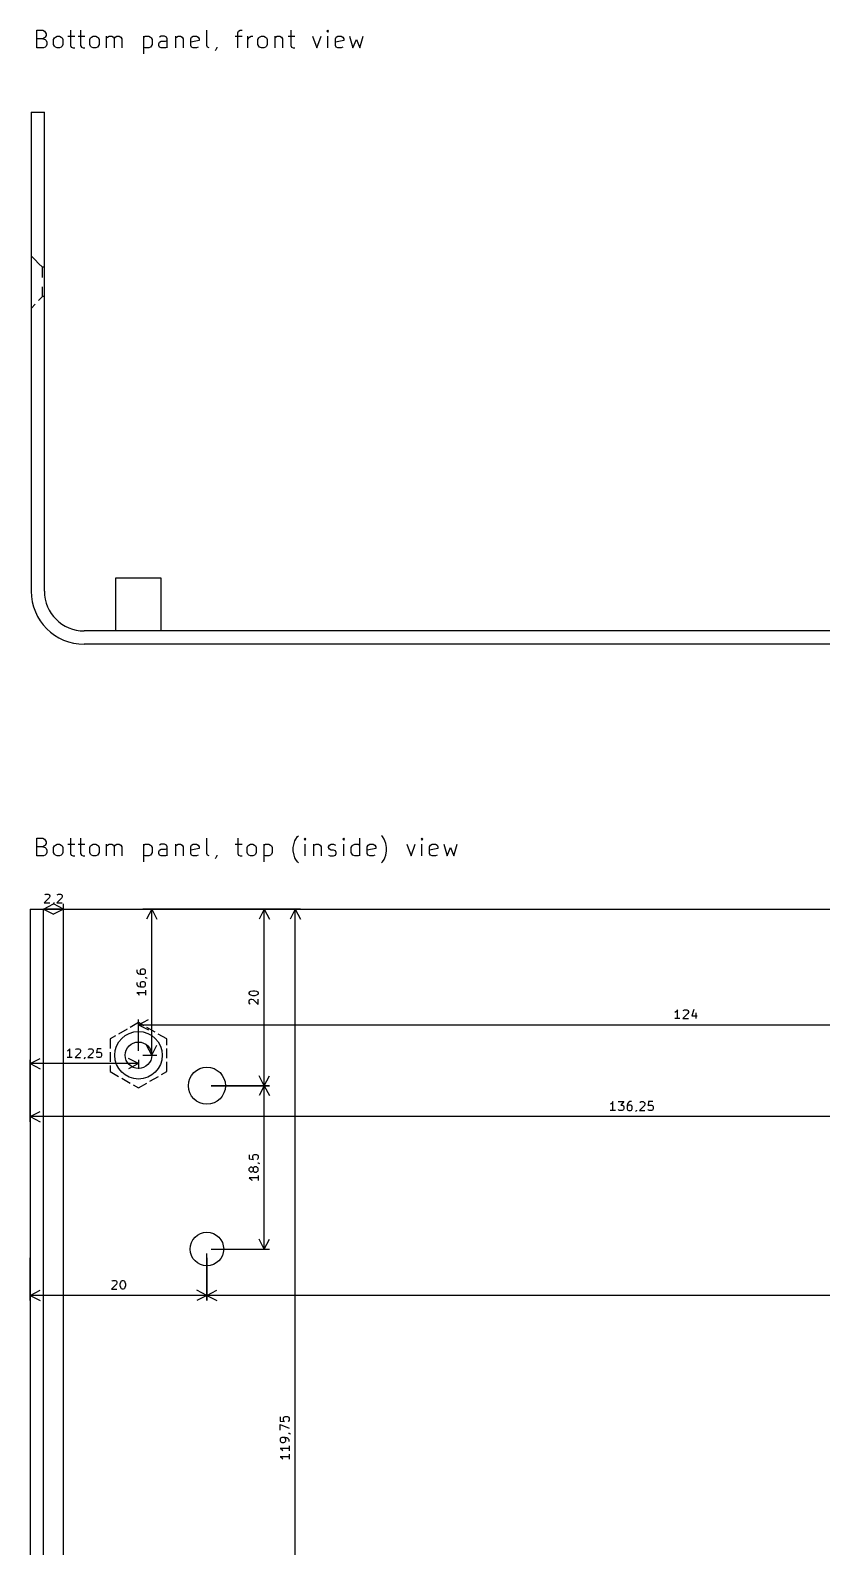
# Model space of a CAD drawing. Extents: x 183 to 663, y -184 to 161.
# Drawn here: x 293.5 to 383.1, y -10.7 to 161 of the extents above; entities that cross this region are included whole.
import ezdxf

# ---------------------------------------------------------------- set-up
doc = ezdxf.new("R2010")
doc.units = 0
doc.layers.add('BLACK', color=7, linetype='CONTINUOUS')

msp = doc.modelspace()

# ---------------------------------------------------------------- linework, layer by layer
at = {"layer": 'BLACK', "linetype": 'CONTINUOUS'}
for p, q in [((294.239347, 159.015561), (294.239347, 161.015561)), ((294.239347, 161.015561), (294.906014, 161.015561)), ((294.906014, 160.06318), (294.239347, 160.06318)), ((294.906014, 161.015561), (295.09649, 160.920323)), ((295.09649, 160.158419), (294.906014, 160.06318)), ((294.906014, 160.06318), (295.191728, 159.967942)), ((295.09649, 160.920323), (295.191728, 160.825085)), ((295.191728, 160.253657), (295.09649, 160.158419)), ((295.191728, 160.825085), (295.286966, 160.634609)), ((295.286966, 160.444133), (295.191728, 160.253657)), ((295.191728, 159.967942), (295.286966, 159.872704)), ((295.286966, 160.634609), (295.286966, 160.444133)), ((295.286966, 159.872704), (295.382204, 159.682228)), ((296.144109, 159.967942), (296.239347, 160.158419)), ((296.144109, 159.396514), (296.144109, 159.967942)), ((296.239347, 160.158419), (296.334585, 160.253657)), ((296.334585, 160.253657), (296.525061, 160.348895)), ((296.525061, 160.348895), (296.810776, 160.348895)), ((296.810776, 160.348895), (297.001252, 160.253657)), ((297.001252, 160.253657), (297.09649, 160.158419)), ((297.09649, 160.158419), (297.191728, 159.967942)), ((297.191728, 159.967942), (297.191728, 159.396514)), ((297.763157, 160.348895), (298.525061, 160.348895)), ((298.048871, 161.015561), (298.048871, 159.301276)), ((298.906014, 160.348895), (299.667918, 160.348895)), ((299.191728, 161.015561), (299.191728, 159.301276)), ((300.239347, 159.967942), (300.334585, 160.158419)), ((300.239347, 159.396514), (300.239347, 159.967942)), ((300.334585, 160.158419), (300.429823, 160.253657)), ((300.429823, 160.253657), (300.620299, 160.348895)), ((300.620299, 160.348895), (300.906014, 160.348895)), ((300.906014, 160.348895), (301.09649, 160.253657)), ((301.09649, 160.253657), (301.191728, 160.158419)), ((301.191728, 160.158419), (301.286966, 159.967942)), ((301.286966, 159.967942), (301.286966, 159.396514)), ((302.144109, 159.015561), (302.144109, 160.348895)), ((302.144109, 160.158419), (302.239347, 160.253657)), ((302.239347, 160.253657), (302.429823, 160.348895)), ((302.429823, 160.348895), (302.715538, 160.348895)), ((302.715538, 160.348895), (302.906014, 160.253657)), ((302.906014, 160.253657), (303.001252, 160.06318)), ((303.001252, 160.06318), (303.09649, 160.253657)), ((303.001252, 160.06318), (303.001252, 159.015561)), ((303.09649, 160.253657), (303.286966, 160.348895)), ((303.286966, 160.348895), (303.57268, 160.348895)), ((303.57268, 160.348895), (303.763157, 160.253657)), ((303.763157, 160.253657), (303.858395, 160.06318)), ((303.858395, 160.06318), (303.858395, 159.015561)), ((306.334586, 160.348895), (306.334586, 158.348895)), ((306.334586, 160.253657), (306.525062, 160.348895)), ((306.525062, 160.348895), (306.906015, 160.348895)), ((306.906015, 160.348895), (307.096491, 160.253657)), ((307.096491, 160.253657), (307.191729, 160.158419)), ((307.191729, 160.158419), (307.286967, 159.967942)), ((307.286967, 159.967942), (307.286967, 159.396514)), ((308.334586, 160.348895), (308.14411, 160.253657)), ((308.14411, 159.682228), (308.334586, 159.777466)), ((308.715539, 160.348895), (308.334586, 160.348895)), ((308.334586, 159.777466), (308.810777, 159.777466)), ((308.906015, 160.253657), (308.715539, 160.348895)), ((308.810777, 159.777466), (309.001253, 159.872704)), ((309.001253, 160.06318), (308.906015, 160.253657)), ((309.001253, 159.015561), (309.001253, 160.06318)), ((309.953634, 160.348895), (309.953634, 159.015561)), ((309.953634, 160.158419), (310.048872, 160.253657)), ((310.048872, 160.253657), (310.239348, 160.348895)), ((310.239348, 160.348895), (310.525063, 160.348895)), ((310.525063, 160.348895), (310.715539, 160.253657)), ((310.715539, 160.253657), (310.810777, 160.06318)), ((310.810777, 160.06318), (310.810777, 159.015561)), ((311.66792, 160.06318), (311.763158, 160.253657)), ((311.66792, 159.301276), (311.66792, 160.06318)), ((312.620301, 159.872704), (311.66792, 159.682228)), ((311.763158, 160.253657), (311.953634, 160.348895)), ((311.953634, 160.348895), (312.334587, 160.348895)), ((312.334587, 160.348895), (312.525063, 160.253657)), ((312.525063, 160.253657), (312.620301, 160.06318)), ((312.620301, 160.06318), (312.620301, 159.872704)), ((313.477444, 159.301276), (313.477444, 161.015561)), ((316.71554, 160.348895), (317.477444, 160.348895)), ((317.001254, 160.729847), (317.096492, 160.920323)), ((317.001254, 159.015561), (317.001254, 160.729847)), ((317.096492, 160.920323), (317.286968, 161.015561)), ((317.286968, 161.015561), (317.477444, 161.015561)), ((318.144111, 159.015561), (318.144111, 160.348895)), ((318.144111, 159.967942), (318.239349, 160.158419)), ((318.239349, 160.158419), (318.334587, 160.253657)), ((318.334587, 160.253657), (318.525063, 160.348895)), ((318.525063, 160.348895), (318.71554, 160.348895)), ((319.286968, 159.967942), (319.382206, 160.158419)), ((319.286968, 159.396514), (319.286968, 159.967942)), ((319.382206, 160.158419), (319.477444, 160.253657)), ((319.477444, 160.253657), (319.66792, 160.348895)), ((319.66792, 160.348895), (319.953635, 160.348895)), ((319.953635, 160.348895), (320.144111, 160.253657)), ((320.144111, 160.253657), (320.239349, 160.158419)), ((320.239349, 160.158419), (320.334587, 159.967942)), ((320.334587, 159.967942), (320.334587, 159.396514)), ((321.19173, 160.348895), (321.19173, 159.015561)), ((321.19173, 160.158419), (321.286968, 160.253657)), ((321.286968, 160.253657), (321.477444, 160.348895)), ((321.477444, 160.348895), (321.763159, 160.348895)), ((321.763159, 160.348895), (321.953635, 160.253657)), ((321.953635, 160.253657), (322.048873, 160.06318)), ((322.048873, 160.06318), (322.048873, 159.015561)), ((322.71554, 160.348895), (323.477444, 160.348895)), ((323.001254, 161.015561), (323.001254, 159.301276)), ((325.477445, 160.348895), (325.953635, 159.015561)), ((325.953635, 159.015561), (326.429826, 160.348895)), ((327.191731, 161.015561), (327.096493, 160.920323)), ((327.096493, 160.920323), (327.191731, 160.825085)), ((327.286969, 160.920323), (327.191731, 161.015561)), ((327.191731, 161.015561), (327.191731, 160.825085)), ((327.191731, 160.825085), (327.286969, 160.920323)), ((327.191731, 159.015561), (327.191731, 160.348895)), ((328.048874, 160.06318), (328.144112, 160.253657)), ((328.048874, 159.301276), (328.048874, 160.06318)), ((329.001255, 159.872704), (328.048874, 159.682228)), ((328.144112, 160.253657), (328.334588, 160.348895)), ((328.334588, 160.348895), (328.715541, 160.348895)), ((328.715541, 160.348895), (328.906017, 160.253657)), ((328.906017, 160.253657), (329.001255, 160.06318)), ((329.001255, 160.06318), (329.001255, 159.872704)), ((329.667922, 160.348895), (330.048874, 159.015561)), ((330.048874, 159.015561), (330.429827, 159.967942)), ((330.429827, 159.967942), (330.810779, 159.015561)), ((330.810779, 159.015561), (331.191731, 160.348895)), ((295.001252, 159.015561), (294.239347, 159.015561)), ((295.191728, 159.1108), (295.001252, 159.015561)), ((295.286966, 159.206038), (295.191728, 159.1108)), ((295.382204, 159.396514), (295.286966, 159.206038)), ((295.382204, 159.682228), (295.382204, 159.396514)), ((296.239347, 159.206038), (296.144109, 159.396514)), ((296.334585, 159.1108), (296.239347, 159.206038)), ((296.525061, 159.015561), (296.334585, 159.1108)), ((296.810776, 159.015561), (296.525061, 159.015561)), ((297.001252, 159.1108), (296.810776, 159.015561)), ((297.09649, 159.206038), (297.001252, 159.1108)), ((297.191728, 159.396514), (297.09649, 159.206038)), ((298.048871, 159.301276), (298.144109, 159.1108)), ((298.144109, 159.1108), (298.334585, 159.015561)), ((298.334585, 159.015561), (298.525061, 159.015561)), ((299.191728, 159.301276), (299.286966, 159.1108)), ((299.286966, 159.1108), (299.477442, 159.015561)), ((299.477442, 159.015561), (299.667918, 159.015561)), ((300.334585, 159.206038), (300.239347, 159.396514)), ((300.429823, 159.1108), (300.334585, 159.206038)), ((300.620299, 159.015561), (300.429823, 159.1108)), ((300.906014, 159.015561), (300.620299, 159.015561)), ((301.09649, 159.1108), (300.906014, 159.015561)), ((301.191728, 159.206038), (301.09649, 159.1108)), ((301.286966, 159.396514), (301.191728, 159.206038)), ((306.525062, 159.015561), (306.334586, 159.1108)), ((306.906015, 159.015561), (306.525062, 159.015561)), ((307.096491, 159.1108), (306.906015, 159.015561)), ((307.191729, 159.206038), (307.096491, 159.1108)), ((307.286967, 159.396514), (307.191729, 159.206038)), ((308.048872, 159.491752), (308.14411, 159.682228)), ((308.048872, 159.301276), (308.048872, 159.491752)), ((308.14411, 159.1108), (308.048872, 159.301276)), ((308.334586, 159.015561), (308.14411, 159.1108)), ((308.810777, 159.015561), (308.334586, 159.015561)), ((309.001253, 159.1108), (308.810777, 159.015561)), ((311.763158, 159.1108), (311.66792, 159.301276)), ((311.953634, 159.015561), (311.763158, 159.1108)), ((312.334587, 159.015561), (311.953634, 159.015561)), ((312.525063, 159.1108), (312.334587, 159.015561)), ((313.572682, 159.1108), (313.477444, 159.301276)), ((313.763158, 159.015561), (313.572682, 159.1108)), ((314.525063, 158.825085), (314.429825, 158.729847)), ((314.620301, 159.015561), (314.525063, 158.825085)), ((314.620301, 159.1108), (314.620301, 159.015561)), ((319.382206, 159.206038), (319.286968, 159.396514)), ((319.477444, 159.1108), (319.382206, 159.206038)), ((319.66792, 159.015561), (319.477444, 159.1108)), ((319.953635, 159.015561), (319.66792, 159.015561)), ((320.144111, 159.1108), (319.953635, 159.015561)), ((320.239349, 159.206038), (320.144111, 159.1108)), ((320.334587, 159.396514), (320.239349, 159.206038)), ((323.001254, 159.301276), (323.096492, 159.1108)), ((323.096492, 159.1108), (323.286968, 159.015561)), ((323.286968, 159.015561), (323.477444, 159.015561)), ((328.144112, 159.1108), (328.048874, 159.301276)), ((328.334588, 159.015561), (328.144112, 159.1108)), ((328.715541, 159.015561), (328.334588, 159.015561)), ((328.906017, 159.1108), (328.715541, 159.015561)), ((293.6, 151.75), (295.1, 151.75)), ((293.6, 151.75), (293.6, 97.5)), ((295.1, 97.5), (295.1, 151.75)), ((294.06425, 135.008239), (293.619751, 135.452742)), ((294.06425, 135.008239), (293.619751, 135.452742)), ((294.445214, 134.627233), (294.06425, 135.008239)), ((294.889748, 134.18273), (294.445214, 134.627233)), ((294.953248, 134.18273), (294.889748, 134.18273)), ((294.889748, 133.039736), (294.889748, 134.18273)), ((294.953248, 134.18273), (294.889748, 134.18273)), ((295.016713, 134.18273), (294.953248, 134.18273)), ((295.080248, 134.18273), (295.016713, 134.18273)), ((295.080248, 134.18273), (295.016713, 134.18273)), ((294.889748, 130.880745), (294.445214, 130.436242)), ((294.889748, 130.880745), (294.445214, 130.436242)), ((294.889748, 130.880745), (294.889748, 131.960242)), ((294.953248, 130.880745), (294.889748, 130.880745)), ((294.953248, 130.880745), (294.889748, 130.880745)), ((295.080248, 130.880745), (294.953248, 130.880745)), ((295.016713, 130.880745), (294.953248, 130.880745)), ((295.080248, 130.880745), (295.016713, 130.880745)), ((295.080248, 130.880745), (295.016713, 130.880745)), ((294.06425, 129.991761), (293.619751, 129.547258)), ((294.06425, 129.991761), (293.619751, 129.547258)), ((303.2, 99), (308.3, 99)), ((303.2, 93), (303.2, 99)), ((308.3, 99), (308.3, 93)), ((543.1, 93), (299.6, 93)), ((308.3, 93), (303.2, 93)), ((543.1, 91.5), (299.6, 91.5)), ((294.239347, 67.515561), (294.239347, 69.515561)), ((294.239347, 69.515561), (294.906014, 69.515561)), ((294.906014, 69.515561), (295.09649, 69.420323)), ((295.09649, 69.420323), (295.191728, 69.325085)), ((295.191728, 68.753657), (295.09649, 68.658419)), ((295.191728, 69.325085), (295.286966, 69.134609)), ((295.286966, 68.944133), (295.191728, 68.753657)), ((295.286966, 69.134609), (295.286966, 68.944133)), ((296.239347, 68.658419), (296.334585, 68.753657)), ((296.334585, 68.753657), (296.525061, 68.848895)), ((296.525061, 68.848895), (296.810776, 68.848895)), ((296.810776, 68.848895), (297.001252, 68.753657)), ((297.001252, 68.753657), (297.09649, 68.658419)), ((297.763157, 68.848895), (298.525061, 68.848895)), ((298.048871, 69.515561), (298.048871, 67.801276)), ((298.906014, 68.848895), (299.667918, 68.848895)), ((299.191728, 69.515561), (299.191728, 67.801276)), ((300.334585, 68.658419), (300.429823, 68.753657)), ((300.429823, 68.753657), (300.620299, 68.848895)), ((300.620299, 68.848895), (300.906014, 68.848895)), ((300.906014, 68.848895), (301.09649, 68.753657)), ((301.09649, 68.753657), (301.191728, 68.658419)), ((302.144109, 67.515561), (302.144109, 68.848895)), ((302.144109, 68.658419), (302.239347, 68.753657)), ((302.239347, 68.753657), (302.429823, 68.848895)), ((302.429823, 68.848895), (302.715538, 68.848895)), ((302.715538, 68.848895), (302.906014, 68.753657)), ((302.906014, 68.753657), (303.001252, 68.56318)), ((303.001252, 68.56318), (303.09649, 68.753657)), ((303.09649, 68.753657), (303.286966, 68.848895)), ((303.286966, 68.848895), (303.57268, 68.848895)), ((303.57268, 68.848895), (303.763157, 68.753657)), ((303.763157, 68.753657), (303.858395, 68.56318)), ((306.334586, 68.848895), (306.334586, 66.848895)), ((306.334586, 68.753657), (306.525062, 68.848895)), ((306.525062, 68.848895), (306.906015, 68.848895)), ((306.906015, 68.848895), (307.096491, 68.753657)), ((307.096491, 68.753657), (307.191729, 68.658419)), ((308.334586, 68.848895), (308.14411, 68.753657)), ((308.715539, 68.848895), (308.334586, 68.848895)), ((308.906015, 68.753657), (308.715539, 68.848895)), ((309.001253, 68.56318), (308.906015, 68.753657)), ((309.953634, 68.848895), (309.953634, 67.515561)), ((309.953634, 68.658419), (310.048872, 68.753657)), ((310.048872, 68.753657), (310.239348, 68.848895)), ((310.239348, 68.848895), (310.525063, 68.848895)), ((310.525063, 68.848895), (310.715539, 68.753657)), ((310.715539, 68.753657), (310.810777, 68.56318)), ((311.66792, 68.56318), (311.763158, 68.753657)), ((311.763158, 68.753657), (311.953634, 68.848895)), ((311.953634, 68.848895), (312.334587, 68.848895)), ((312.334587, 68.848895), (312.525063, 68.753657)), ((312.525063, 68.753657), (312.620301, 68.56318)), ((313.477444, 67.801276), (313.477444, 69.515561)), ((316.71554, 68.848895), (317.477444, 68.848895)), ((317.001254, 69.515561), (317.001254, 67.801276)), ((318.144111, 68.658419), (318.239349, 68.753657)), ((318.239349, 68.753657), (318.429825, 68.848895)), ((318.429825, 68.848895), (318.71554, 68.848895)), ((318.71554, 68.848895), (318.906016, 68.753657)), ((318.906016, 68.753657), (319.001254, 68.658419)), ((319.953635, 68.848895), (319.953635, 66.848895)), ((319.953635, 68.753657), (320.144111, 68.848895)), ((320.144111, 68.848895), (320.525064, 68.848895)), ((320.525064, 68.848895), (320.71554, 68.753657)), ((320.71554, 68.753657), (320.810778, 68.658419)), ((323.286969, 68.467942), (323.382207, 68.944133)), ((323.382207, 68.944133), (323.477445, 69.229847)), ((323.477445, 69.229847), (323.572683, 69.420323)), ((323.572683, 69.420323), (323.763159, 69.706038)), ((323.763159, 69.706038), (323.858398, 69.801276)), ((324.620302, 69.515561), (324.525064, 69.420323)), ((324.525064, 69.420323), (324.620302, 69.325085)), ((324.71554, 69.420323), (324.620302, 69.515561)), ((324.620302, 69.515561), (324.620302, 69.325085)), ((324.620302, 69.325085), (324.71554, 69.420323)), ((324.620302, 67.515561), (324.620302, 68.848895)), ((325.572683, 68.848895), (325.572683, 67.515561)), ((325.572683, 68.658419), (325.667921, 68.753657)), ((325.667921, 68.753657), (325.858397, 68.848895)), ((325.858397, 68.848895), (326.144112, 68.848895)), ((326.144112, 68.848895), (326.334588, 68.753657)), ((326.334588, 68.753657), (326.429826, 68.56318)), ((327.286969, 68.56318), (327.382207, 68.753657)), ((327.382207, 68.753657), (327.572683, 68.848895)), ((327.572683, 68.848895), (327.858397, 68.848895)), ((327.858397, 68.848895), (328.048874, 68.753657)), ((329.001255, 69.515561), (328.906017, 69.420323)), ((328.906017, 69.420323), (329.001255, 69.325085)), ((329.096493, 69.420323), (329.001255, 69.515561)), ((329.001255, 69.515561), (329.001255, 69.325085)), ((329.001255, 69.325085), (329.096493, 69.420323)), ((329.001255, 67.515561), (329.001255, 68.848895)), ((329.953636, 68.658419), (330.048874, 68.753657)), ((330.048874, 68.753657), (330.23935, 68.848895)), ((330.23935, 68.848895), (330.620303, 68.848895)), ((330.620303, 68.848895), (330.810779, 68.753657)), ((330.810779, 67.515561), (330.810779, 69.515561)), ((331.667922, 68.56318), (331.76316, 68.753657)), ((331.76316, 68.753657), (331.953636, 68.848895)), ((331.953636, 68.848895), (332.334589, 68.848895)), ((332.334589, 68.848895), (332.525065, 68.753657)), ((332.525065, 68.753657), (332.620303, 68.56318)), ((333.382208, 69.706038), (333.28697, 69.801276)), ((333.572684, 69.420323), (333.382208, 69.706038)), ((333.667922, 69.229847), (333.572684, 69.420323)), ((333.76316, 68.944133), (333.667922, 69.229847)), ((333.858398, 68.467942), (333.76316, 68.944133)), ((336.144113, 68.848895), (336.620303, 67.515561)), ((336.620303, 67.515561), (337.096494, 68.848895)), ((337.858399, 69.515561), (337.763161, 69.420323)), ((337.763161, 69.420323), (337.858399, 69.325085)), ((337.953637, 69.420323), (337.858399, 69.515561)), ((337.858399, 69.515561), (337.858399, 69.325085)), ((337.858399, 69.325085), (337.953637, 69.420323)), ((337.858399, 67.515561), (337.858399, 68.848895)), ((338.715542, 68.56318), (338.81078, 68.753657)), ((338.81078, 68.753657), (339.001256, 68.848895)), ((339.001256, 68.848895), (339.382209, 68.848895)), ((339.382209, 68.848895), (339.572685, 68.753657)), ((339.572685, 68.753657), (339.667923, 68.56318)), ((340.33459, 68.848895), (340.715542, 67.515561)), ((341.477447, 67.515561), (341.858399, 68.848895)), ((294.906014, 68.56318), (294.239347, 68.56318)), ((295.001252, 67.515561), (294.239347, 67.515561)), ((295.09649, 68.658419), (294.906014, 68.56318)), ((294.906014, 68.56318), (295.191728, 68.467942)), ((295.191728, 67.6108), (295.001252, 67.515561)), ((295.191728, 68.467942), (295.286966, 68.372704)), ((295.286966, 67.706038), (295.191728, 67.6108)), ((295.286966, 68.372704), (295.382204, 68.182228)), ((295.382204, 67.896514), (295.286966, 67.706038)), ((295.382204, 68.182228), (295.382204, 67.896514)), ((296.144109, 68.467942), (296.239347, 68.658419)), ((296.144109, 67.896514), (296.144109, 68.467942)), ((296.239347, 67.706038), (296.144109, 67.896514)), ((296.334585, 67.6108), (296.239347, 67.706038)), ((296.525061, 67.515561), (296.334585, 67.6108)), ((296.810776, 67.515561), (296.525061, 67.515561)), ((297.001252, 67.6108), (296.810776, 67.515561)), ((297.09649, 67.706038), (297.001252, 67.6108)), ((297.09649, 68.658419), (297.191728, 68.467942)), ((297.191728, 67.896514), (297.09649, 67.706038)), ((297.191728, 68.467942), (297.191728, 67.896514)), ((298.048871, 67.801276), (298.144109, 67.6108)), ((298.144109, 67.6108), (298.334585, 67.515561)), ((298.334585, 67.515561), (298.525061, 67.515561)), ((299.191728, 67.801276), (299.286966, 67.6108)), ((299.286966, 67.6108), (299.477442, 67.515561)), ((299.477442, 67.515561), (299.667918, 67.515561)), ((300.239347, 68.467942), (300.334585, 68.658419)), ((300.239347, 67.896514), (300.239347, 68.467942)), ((300.334585, 67.706038), (300.239347, 67.896514)), ((300.429823, 67.6108), (300.334585, 67.706038)), ((300.620299, 67.515561), (300.429823, 67.6108)), ((300.906014, 67.515561), (300.620299, 67.515561)), ((301.09649, 67.6108), (300.906014, 67.515561)), ((301.191728, 67.706038), (301.09649, 67.6108)), ((301.191728, 68.658419), (301.286966, 68.467942)), ((301.286966, 67.896514), (301.191728, 67.706038)), ((301.286966, 68.467942), (301.286966, 67.896514)), ((303.001252, 68.56318), (303.001252, 67.515561)), ((303.858395, 68.56318), (303.858395, 67.515561)), ((306.525062, 67.515561), (306.334586, 67.6108)), ((306.906015, 67.515561), (306.525062, 67.515561)), ((307.096491, 67.6108), (306.906015, 67.515561)), ((307.191729, 67.706038), (307.096491, 67.6108)), ((307.191729, 68.658419), (307.286967, 68.467942)), ((307.286967, 67.896514), (307.191729, 67.706038)), ((307.286967, 68.467942), (307.286967, 67.896514)), ((308.048872, 67.991752), (308.14411, 68.182228)), ((308.048872, 67.801276), (308.048872, 67.991752)), ((308.14411, 67.6108), (308.048872, 67.801276)), ((308.14411, 68.182228), (308.334586, 68.277466)), ((308.334586, 67.515561), (308.14411, 67.6108)), ((308.334586, 68.277466), (308.810777, 68.277466)), ((308.810777, 67.515561), (308.334586, 67.515561)), ((308.810777, 68.277466), (309.001253, 68.372704)), ((309.001253, 67.6108), (308.810777, 67.515561)), ((309.001253, 67.515561), (309.001253, 68.56318)), ((310.810777, 68.56318), (310.810777, 67.515561)), ((311.66792, 67.801276), (311.66792, 68.56318)), ((312.620301, 68.372704), (311.66792, 68.182228)), ((311.763158, 67.6108), (311.66792, 67.801276)), ((311.953634, 67.515561), (311.763158, 67.6108)), ((312.334587, 67.515561), (311.953634, 67.515561)), ((312.525063, 67.6108), (312.334587, 67.515561)), ((312.620301, 68.56318), (312.620301, 68.372704)), ((313.572682, 67.6108), (313.477444, 67.801276)), ((313.763158, 67.515561), (313.572682, 67.6108)), ((314.525063, 67.325085), (314.429825, 67.229847)), ((314.620301, 67.515561), (314.525063, 67.325085)), ((314.620301, 67.6108), (314.620301, 67.515561)), ((317.001254, 67.801276), (317.096492, 67.6108)), ((317.096492, 67.6108), (317.286968, 67.515561)), ((317.286968, 67.515561), (317.477444, 67.515561)), ((318.048873, 68.467942), (318.144111, 68.658419)), ((318.048873, 67.896514), (318.048873, 68.467942)), ((318.144111, 67.706038), (318.048873, 67.896514)), ((318.239349, 67.6108), (318.144111, 67.706038)), ((318.429825, 67.515561), (318.239349, 67.6108)), ((318.71554, 67.515561), (318.429825, 67.515561)), ((318.906016, 67.6108), (318.71554, 67.515561)), ((319.001254, 67.706038), (318.906016, 67.6108)), ((319.001254, 68.658419), (319.096492, 68.467942)), ((319.096492, 67.896514), (319.001254, 67.706038)), ((319.096492, 68.467942), (319.096492, 67.896514)), ((320.144111, 67.515561), (319.953635, 67.6108)), ((320.525064, 67.515561), (320.144111, 67.515561)), ((320.71554, 67.6108), (320.525064, 67.515561)), ((320.810778, 67.706038), (320.71554, 67.6108)), ((320.810778, 68.658419), (320.906016, 68.467942)), ((320.906016, 67.896514), (320.810778, 67.706038)), ((320.906016, 68.467942), (320.906016, 67.896514)), ((323.286969, 68.08699), (323.286969, 68.467942)), ((323.382207, 67.6108), (323.286969, 68.08699)), ((323.477445, 67.325085), (323.382207, 67.6108)), ((323.572683, 67.134609), (323.477445, 67.325085)), ((323.763159, 66.848895), (323.572683, 67.134609)), ((326.429826, 68.56318), (326.429826, 67.515561)), ((327.286969, 68.467942), (327.286969, 68.56318)), ((327.382207, 68.277466), (327.286969, 68.467942)), ((327.286969, 67.6108), (327.477445, 67.515561)), ((327.572683, 68.182228), (327.382207, 68.277466)), ((327.477445, 67.515561), (327.858397, 67.515561)), ((327.858397, 68.182228), (327.572683, 68.182228)), ((328.048874, 68.08699), (327.858397, 68.182228)), ((327.858397, 67.515561), (328.048874, 67.6108)), ((328.144112, 67.896514), (328.048874, 68.08699)), ((328.048874, 67.6108), (328.144112, 67.801276)), ((328.144112, 67.801276), (328.144112, 67.896514)), ((329.858398, 68.467942), (329.953636, 68.658419)), ((329.858398, 67.896514), (329.858398, 68.467942)), ((329.953636, 67.706038), (329.858398, 67.896514)), ((330.048874, 67.6108), (329.953636, 67.706038)), ((330.23935, 67.515561), (330.048874, 67.6108)), ((330.620303, 67.515561), (330.23935, 67.515561)), ((330.810779, 67.6108), (330.620303, 67.515561)), ((331.667922, 67.801276), (331.667922, 68.56318)), ((332.620303, 68.372704), (331.667922, 68.182228)), ((331.76316, 67.6108), (331.667922, 67.801276)), ((331.953636, 67.515561), (331.76316, 67.6108)), ((332.334589, 67.515561), (331.953636, 67.515561)), ((332.525065, 67.6108), (332.334589, 67.515561)), ((332.620303, 68.56318), (332.620303, 68.372704)), ((333.382208, 66.848895), (333.572684, 67.134609)), ((333.572684, 67.134609), (333.667922, 67.325085)), ((333.667922, 67.325085), (333.76316, 67.6108)), ((333.76316, 67.6108), (333.858398, 68.08699)), ((333.858398, 68.08699), (333.858398, 68.467942)), ((338.715542, 67.801276), (338.715542, 68.56318)), ((339.667923, 68.372704), (338.715542, 68.182228)), ((338.81078, 67.6108), (338.715542, 67.801276)), ((339.001256, 67.515561), (338.81078, 67.6108)), ((339.382209, 67.515561), (339.001256, 67.515561)), ((339.572685, 67.6108), (339.382209, 67.515561)), ((339.667923, 68.56318), (339.667923, 68.372704)), ((340.715542, 67.515561), (341.096495, 68.467942)), ((341.096495, 68.467942), (341.477447, 67.515561)), ((323.858398, 66.753657), (323.763159, 66.848895)), ((333.28697, 66.753657), (333.382208, 66.848895)), ((295, 61.5), (296.126504, 62.086421)), ((295.648809, 62.766609), (295.077381, 62.19518)), ((295.077381, 62.19518), (295.696428, 62.19518)), ((295.125, 63.099942), (295.172619, 63.147561)), ((295.172619, 63.147561), (295.267857, 63.19518)), ((295.267857, 63.19518), (295.505952, 63.19518)), ((295.505952, 63.19518), (295.60119, 63.147561)), ((295.60119, 63.147561), (295.648809, 63.099942)), ((295.648809, 63.099942), (295.696428, 63.004704)), ((295.696428, 62.909466), (295.648809, 62.766609)), ((295.696428, 63.004704), (295.696428, 62.909466)), ((296.125, 62.099942), (296.077381, 62.052323)), ((297.25, 61.5), (296.123496, 62.086421)), ((296.172619, 62.19518), (296.125, 62.099942)), ((296.172619, 62.2428), (296.172619, 62.19518)), ((297.07738, 62.766609), (296.505952, 62.19518)), ((296.505952, 62.19518), (297.124999, 62.19518)), ((296.553571, 63.099942), (296.60119, 63.147561)), ((296.60119, 63.147561), (296.696428, 63.19518)), ((296.696428, 63.19518), (296.934523, 63.19518)), ((296.934523, 63.19518), (297.029761, 63.147561)), ((297.029761, 63.147561), (297.07738, 63.099942)), ((297.07738, 63.099942), (297.124999, 63.004704)), ((297.124999, 62.909466), (297.07738, 62.766609)), ((297.124999, 63.004704), (297.124999, 62.909466)), ((297.25, -175), (297.25, 62.08642)), ((293.5, 61.5), (293.5, -178.5)), ((293.5, 61.5), (549, 61.5)), ((295, -178.5), (295, 61.5)), ((297.25, 61.5), (295, 61.5)), ((295, 61.5), (296.126504, 60.913579)), ((297.25, 61.5), (296.123496, 60.913579)), ((307.83642, 61.5), (306.25, 61.5)), ((324.08642, 61.5), (306.25, 61.5)), ((307.25, 61.5), (306.663579, 60.373496)), ((307.25, 44.95), (307.25, 61.5)), ((307.25, 61.5), (307.836421, 60.373496)), ((320.58642, 61.5), (314, 61.5)), ((320, 61.5), (319.413579, 60.373496)), ((320, 41.5), (320, 61.5)), ((320, 61.5), (320.586421, 60.373496)), ((323.5, 61.5), (322.913579, 60.373496)), ((323.5, -58.25), (323.5, 61.5)), ((323.5, 61.5), (324.086421, 60.373496)), ((305.554819, 54.605952), (305.554819, 54.415476)), ((305.554819, 54.415476), (305.602438, 54.320238)), ((305.602438, 54.320238), (305.650057, 54.272619)), ((305.650057, 54.272619), (305.792914, 54.177381)), ((305.792914, 54.177381), (305.98339, 54.129762)), ((305.98339, 54.605952), (305.935771, 54.510714)), ((305.935771, 54.510714), (305.935771, 54.320238)), ((305.935771, 54.320238), (305.98339, 54.225)), ((306.031009, 54.653571), (305.98339, 54.605952)), ((305.98339, 54.225), (306.031009, 54.177381)), ((305.98339, 54.129762), (306.364342, 54.129762)), ((306.126247, 54.70119), (306.031009, 54.653571)), ((306.031009, 54.177381), (306.126247, 54.129762)), ((306.126247, 53.272619), (306.031009, 53.225)), ((306.364342, 54.70119), (306.126247, 54.70119)), ((306.364342, 53.272619), (306.126247, 53.272619)), ((306.45958, 54.653571), (306.364342, 54.70119)), ((306.364342, 54.129762), (306.45958, 54.177381)), ((306.45958, 53.225), (306.364342, 53.272619)), ((306.5072, 54.605952), (306.45958, 54.653571)), ((306.45958, 54.177381), (306.5072, 54.225)), ((306.554819, 54.510714), (306.5072, 54.605952)), ((306.5072, 54.225), (306.554819, 54.320238)), ((306.5072, 53.74881), (306.554819, 53.74881)), ((306.554819, 54.320238), (306.554819, 54.510714)), ((306.554819, 53.74881), (306.650057, 53.701191)), ((306.650057, 53.701191), (306.697676, 53.653572)), ((305.554819, 53.177381), (305.554819, 52.986905)), ((305.554819, 52.986905), (305.602438, 52.891667)), ((306.554819, 52.034524), (305.554819, 52.034524)), ((305.554819, 52.034524), (305.697676, 51.939286)), ((305.602438, 52.891667), (305.650057, 52.844048)), ((305.650057, 52.844048), (305.792914, 52.74881)), ((305.697676, 51.939286), (305.792914, 51.844048)), ((305.792914, 52.74881), (305.98339, 52.701191)), ((305.792914, 51.844048), (305.840533, 51.74881)), ((305.98339, 53.177381), (305.935771, 53.082143)), ((305.935771, 53.082143), (305.935771, 52.891667)), ((305.935771, 52.891667), (305.98339, 52.796429)), ((306.031009, 53.225), (305.98339, 53.177381)), ((305.98339, 52.796429), (306.031009, 52.74881)), ((305.98339, 52.701191), (306.364342, 52.701191)), ((306.031009, 52.74881), (306.126247, 52.701191)), ((306.364342, 52.701191), (306.45958, 52.74881)), ((306.5072, 53.177381), (306.45958, 53.225)), ((306.45958, 52.74881), (306.5072, 52.796429)), ((306.554819, 53.082143), (306.5072, 53.177381)), ((306.5072, 52.796429), (306.554819, 52.891667)), ((306.554819, 52.891667), (306.554819, 53.082143)), ((306.554819, 52.320238), (306.554819, 51.74881)), ((318.304819, 52.023809), (318.352438, 52.119047)), ((318.304819, 51.928571), (318.304819, 52.023809)), ((318.352438, 51.833333), (318.304819, 51.928571)), ((318.352438, 52.119047), (318.400057, 52.166666)), ((318.400057, 51.785714), (318.352438, 51.833333)), ((318.400057, 52.166666), (318.495295, 52.214285)), ((318.495295, 51.738095), (318.400057, 51.785714)), ((318.495295, 52.214285), (318.685771, 52.261904)), ((318.685771, 51.690476), (318.495295, 51.738095)), ((318.685771, 52.261904), (318.923866, 52.261904)), ((318.923866, 51.690476), (318.685771, 51.690476)), ((318.923866, 52.261904), (319.114342, 52.214285)), ((319.114342, 51.738095), (318.923866, 51.690476)), ((319.114342, 52.214285), (319.20958, 52.166666)), ((319.20958, 51.785714), (319.114342, 51.738095)), ((319.20958, 52.166666), (319.2572, 52.119047)), ((319.2572, 51.833333), (319.20958, 51.785714)), ((319.2572, 52.119047), (319.304819, 52.023809)), ((319.304819, 51.928571), (319.2572, 51.833333)), ((319.304819, 52.023809), (319.304819, 51.928571)), ((318.304819, 51.119047), (318.352438, 51.214285)), ((318.304819, 50.880952), (318.304819, 51.119047)), ((318.352438, 50.785714), (318.304819, 50.880952)), ((318.352438, 51.214285), (318.400057, 51.261904)), ((318.400057, 50.738095), (318.352438, 50.785714)), ((318.400057, 51.261904), (318.495295, 51.309523)), ((318.495295, 51.309523), (318.590533, 51.309523)), ((318.590533, 51.309523), (318.73339, 51.261904)), ((318.73339, 51.261904), (319.304819, 50.690476)), ((319.304819, 50.690476), (319.304819, 51.309523)), ((366.607143, 49.857085), (366.511905, 49.809466)), ((366.702381, 49.952323), (366.607143, 49.857085)), ((366.797619, 50.09518), (366.702381, 49.952323)), ((366.797619, 49.09518), (366.797619, 50.09518)), ((367.464286, 49.999942), (367.511905, 50.047561)), ((367.511905, 50.047561), (367.607143, 50.09518)), ((367.607143, 50.09518), (367.845238, 50.09518)), ((367.845238, 50.09518), (367.940476, 50.047561)), ((367.940476, 50.047561), (367.988095, 49.999942)), ((367.988095, 49.999942), (368.035714, 49.904704)), ((368.035714, 49.809466), (367.988095, 49.666609)), ((368.035714, 49.904704), (368.035714, 49.809466)), ((368.654762, 50.1428), (368.416667, 49.428514)), ((305.75, 48.645042), (304.797372, 48.095042)), ((305.75, 48.4), (306.876504, 48.986421)), ((305.75, 45.45), (305.75, 48.98642)), ((306.351924, 48.297521), (305.75, 48.645042)), ((305.75, 48.4), (429.75, 48.4)), ((305.75, 48.4), (306.876504, 47.813579)), ((307.650962, 47.547521), (306.698334, 48.097521)), ((367.083333, 49.09518), (366.511905, 49.09518)), ((367.988095, 49.666609), (367.416667, 49.09518)), ((367.416667, 49.09518), (368.035714, 49.09518)), ((368.416667, 49.428514), (369.035714, 49.428514)), ((368.892857, 49.761847), (368.892857, 49.09518)), ((303.151924, 47.145042), (302.55, 46.797521)), ((302.55, 46.797521), (302.55, 45.697521)), ((304.450962, 47.895042), (303.498334, 47.345042)), ((308.95, 46.797521), (307.997372, 47.347521)), ((308.95, 46.102479), (308.95, 46.797521)), ((297.767857, 45.457085), (297.672619, 45.409466)), ((298.244047, 44.69518), (297.672619, 44.69518)), ((297.863095, 45.552323), (297.767857, 45.457085)), ((297.958333, 45.69518), (297.863095, 45.552323)), ((297.958333, 44.69518), (297.958333, 45.69518)), ((299.148809, 45.266609), (298.577381, 44.69518)), ((298.577381, 44.69518), (299.196428, 44.69518)), ((298.625, 45.599942), (298.672619, 45.647561)), ((298.672619, 45.647561), (298.767857, 45.69518)), ((298.767857, 45.69518), (299.005952, 45.69518)), ((299.005952, 45.69518), (299.10119, 45.647561)), ((299.10119, 45.647561), (299.148809, 45.599942)), ((299.148809, 45.599942), (299.196428, 45.504704)), ((299.196428, 45.409466), (299.148809, 45.266609)), ((299.196428, 45.504704), (299.196428, 45.409466)), ((299.672619, 44.69518), (299.625, 44.599942)), ((299.672619, 44.7428), (299.672619, 44.69518)), ((300.57738, 45.266609), (300.005952, 44.69518)), ((300.005952, 44.69518), (300.624999, 44.69518)), ((300.053571, 45.599942), (300.10119, 45.647561)), ((300.10119, 45.647561), (300.196428, 45.69518)), ((300.196428, 45.69518), (300.434523, 45.69518)), ((300.434523, 45.69518), (300.529761, 45.647561)), ((300.529761, 45.647561), (300.57738, 45.599942)), ((300.57738, 45.599942), (300.624999, 45.504704)), ((300.624999, 45.409466), (300.57738, 45.266609)), ((300.624999, 45.504704), (300.624999, 45.409466)), ((301.053571, 45.69518), (301.005952, 45.21899)), ((301.005952, 45.21899), (301.053571, 45.266609)), ((301.053571, 44.7428), (301.005952, 44.790419)), ((301.529761, 45.69518), (301.053571, 45.69518)), ((301.053571, 45.266609), (301.148809, 45.314228)), ((301.148809, 44.69518), (301.053571, 44.7428)), ((301.148809, 45.314228), (301.386904, 45.314228)), ((301.386904, 44.69518), (301.148809, 44.69518)), ((301.386904, 45.314228), (301.482142, 45.266609)), ((301.482142, 44.7428), (301.386904, 44.69518)), ((301.482142, 45.266609), (301.529761, 45.21899)), ((301.529761, 44.790419), (301.482142, 44.7428)), ((301.529761, 45.21899), (301.57738, 45.123752)), ((301.57738, 44.885657), (301.529761, 44.790419)), ((301.57738, 45.123752), (301.57738, 44.885657)), ((302.55, 45.297521), (302.55, 44.197521)), ((306.25, 44.95), (307.83642, 44.95)), ((307.25, 44.95), (306.663579, 46.076504)), ((307.25, 44.95), (307.836421, 46.076504)), ((308.95, 44.602479), (308.95, 45.702479)), ((293.5, 44), (294.626504, 44.586421)), ((293.5, 43.41358), (293.5, 44.45)), ((293.5, 37.41358), (293.5, 44.45)), ((305.75, 44), (293.5, 44)), ((293.5, 44), (294.626504, 43.413579)), ((299.625, 44.599942), (299.577381, 44.552323)), ((302.55, 43.797521), (302.55, 43.102479)), ((302.55, 43.102479), (303.502628, 42.552479)), ((305.75, 44), (304.623496, 44.586421)), ((305.75, 44), (304.623496, 43.413579)), ((305.75, 44.45), (305.75, 43.41358)), ((308.348076, 42.754958), (308.95, 43.102479)), ((308.95, 43.102479), (308.95, 44.202479)), ((303.849038, 42.352479), (304.801666, 41.802479)), ((305.148076, 41.602479), (305.75, 41.254958)), ((305.75, 41.254958), (306.702628, 41.804958)), ((307.049038, 42.004958), (308.001666, 42.554958)), ((320.58642, 41.5), (314, 41.5)), ((314, 41.5), (320.58642, 41.5)), ((320, 41.5), (319.413579, 42.626504)), ((320, 41.5), (319.413579, 40.373496)), ((320, 41.5), (320.586421, 42.626504)), ((320, 23), (320, 41.5)), ((320, 41.5), (320.586421, 40.373496)), ((359.386905, 39.552323), (359.291667, 39.457085)), ((359.482143, 39.69518), (359.386905, 39.552323)), ((359.482143, 38.69518), (359.482143, 39.69518)), ((360.101191, 39.69518), (360.720238, 39.69518)), ((360.720238, 39.69518), (360.386905, 39.314228)), ((361.244048, 39.599942), (361.14881, 39.457085)), ((361.291667, 39.647561), (361.244048, 39.599942)), ((361.386905, 39.69518), (361.291667, 39.647561)), ((361.577381, 39.69518), (361.386905, 39.69518)), ((362.529762, 39.599942), (362.577381, 39.647561)), ((362.577381, 39.647561), (362.672619, 39.69518)), ((362.672619, 39.69518), (362.910714, 39.69518)), ((362.910714, 39.69518), (363.005952, 39.647561)), ((363.005952, 39.647561), (363.053571, 39.599942)), ((363.053571, 39.599942), (363.10119, 39.504704)), ((363.10119, 39.504704), (363.10119, 39.409466)), ((363.529762, 39.69518), (363.482143, 39.21899)), ((364.005952, 39.69518), (363.529762, 39.69518)), ((293.5, 38), (294.626504, 38.586421)), ((429.75, 38), (293.5, 38)), ((293.5, 38), (294.626504, 37.413579)), ((359.291667, 39.457085), (359.196429, 39.409466)), ((359.767857, 38.69518), (359.196429, 38.69518)), ((360.14881, 38.7428), (360.101191, 38.790419)), ((360.244048, 38.69518), (360.14881, 38.7428)), ((360.529762, 38.69518), (360.244048, 38.69518)), ((360.386905, 39.314228), (360.529762, 39.314228)), ((360.529762, 39.314228), (360.625, 39.266609)), ((360.625, 38.7428), (360.529762, 38.69518)), ((360.625, 39.266609), (360.672619, 39.21899)), ((360.672619, 38.790419), (360.625, 38.7428)), ((360.672619, 39.21899), (360.720238, 39.123752)), ((360.720238, 38.885657), (360.672619, 38.790419)), ((360.720238, 39.123752), (360.720238, 38.885657)), ((361.14881, 39.457085), (361.101191, 39.266609)), ((361.101191, 39.266609), (361.101191, 38.885657)), ((361.14881, 39.21899), (361.101191, 39.123752)), ((361.101191, 38.885657), (361.14881, 38.790419)), ((361.196429, 39.266609), (361.14881, 39.21899)), ((361.14881, 38.790419), (361.196429, 38.7428)), ((361.291667, 39.314228), (361.196429, 39.266609)), ((361.196429, 38.7428), (361.291667, 38.69518)), ((361.482143, 39.314228), (361.291667, 39.314228)), ((361.291667, 38.69518), (361.482143, 38.69518)), ((361.577381, 39.266609), (361.482143, 39.314228)), ((361.482143, 38.69518), (361.577381, 38.7428)), ((361.625, 39.21899), (361.577381, 39.266609)), ((361.577381, 38.7428), (361.625, 38.790419)), ((361.672619, 39.123752), (361.625, 39.21899)), ((361.625, 38.790419), (361.672619, 38.885657)), ((361.672619, 38.885657), (361.672619, 39.123752)), ((362.101191, 38.599942), (362.053572, 38.552323)), ((362.14881, 38.69518), (362.101191, 38.599942)), ((362.14881, 38.7428), (362.14881, 38.69518)), ((363.053571, 39.266609), (362.482143, 38.69518)), ((362.482143, 38.69518), (363.10119, 38.69518)), ((363.10119, 39.409466), (363.053571, 39.266609)), ((363.482143, 39.21899), (363.529762, 39.266609)), ((363.529762, 38.7428), (363.482143, 38.790419)), ((363.529762, 39.266609), (363.625, 39.314228)), ((363.625, 38.69518), (363.529762, 38.7428)), ((363.625, 39.314228), (363.863095, 39.314228)), ((363.863095, 38.69518), (363.625, 38.69518)), ((363.863095, 39.314228), (363.958333, 39.266609)), ((363.958333, 38.7428), (363.863095, 38.69518)), ((363.958333, 39.266609), (364.005952, 39.21899)), ((364.005952, 38.790419), (363.958333, 38.7428)), ((364.005952, 39.21899), (364.053571, 39.123752)), ((364.053571, 38.885657), (364.005952, 38.790419)), ((364.053571, 39.123752), (364.053571, 38.885657)), ((318.304819, 33.678571), (318.304819, 33.202381)), ((318.304819, 33.202381), (318.781009, 33.154762)), ((318.685771, 33.535714), (318.73339, 33.630952)), ((318.685771, 33.297619), (318.685771, 33.535714)), ((318.73339, 33.202381), (318.685771, 33.297619)), ((318.73339, 33.630952), (318.781009, 33.678571)), ((318.781009, 33.154762), (318.73339, 33.202381)), ((318.781009, 33.678571), (318.876247, 33.72619)), ((318.876247, 33.72619), (319.114342, 33.72619)), ((319.114342, 33.72619), (319.20958, 33.678571)), ((319.20958, 33.678571), (319.2572, 33.630952)), ((319.2572, 33.202381), (319.20958, 33.154762)), ((319.2572, 33.630952), (319.304819, 33.535714)), ((319.304819, 33.297619), (319.2572, 33.202381)), ((319.2572, 32.77381), (319.304819, 32.77381)), ((319.304819, 33.535714), (319.304819, 33.297619)), ((319.304819, 32.77381), (319.400057, 32.726191)), ((319.400057, 32.726191), (319.447676, 32.678572)), ((318.304819, 32.107143), (318.352438, 32.202381)), ((318.304819, 31.916667), (318.304819, 32.107143)), ((318.352438, 31.821429), (318.304819, 31.916667)), ((319.304819, 31.059524), (318.304819, 31.059524)), ((318.304819, 31.059524), (318.447676, 30.964286)), ((318.352438, 32.202381), (318.400057, 32.25)), ((318.400057, 31.77381), (318.352438, 31.821429)), ((318.400057, 32.25), (318.495295, 32.297619)), ((318.495295, 31.726191), (318.400057, 31.77381)), ((318.447676, 30.964286), (318.542914, 30.869048)), ((318.495295, 32.297619), (318.542914, 32.297619)), ((318.542914, 31.726191), (318.495295, 31.726191)), ((318.542914, 32.297619), (318.638152, 32.25)), ((318.638152, 31.77381), (318.542914, 31.726191)), ((318.638152, 32.25), (318.685771, 32.202381)), ((318.685771, 31.821429), (318.638152, 31.77381)), ((318.685771, 32.202381), (318.73339, 32.107143)), ((318.73339, 31.916667), (318.685771, 31.821429)), ((318.781009, 32.202381), (318.73339, 32.107143)), ((318.73339, 32.107143), (318.73339, 31.916667)), ((318.73339, 31.916667), (318.781009, 31.821429)), ((318.828628, 32.25), (318.781009, 32.202381)), ((318.781009, 31.821429), (318.828628, 31.77381)), ((318.923866, 32.297619), (318.828628, 32.25)), ((318.828628, 31.77381), (318.923866, 31.726191)), ((319.114342, 32.297619), (318.923866, 32.297619)), ((318.923866, 31.726191), (319.114342, 31.726191)), ((319.20958, 32.25), (319.114342, 32.297619)), ((319.114342, 31.726191), (319.20958, 31.77381)), ((319.2572, 32.202381), (319.20958, 32.25)), ((319.20958, 31.77381), (319.2572, 31.821429)), ((319.304819, 32.107143), (319.2572, 32.202381)), ((319.2572, 31.821429), (319.304819, 31.916667)), ((319.304819, 31.916667), (319.304819, 32.107143)), ((319.304819, 31.345238), (319.304819, 30.77381)), ((318.542914, 30.869048), (318.590533, 30.77381)), ((320, 23), (319.413579, 24.126504)), ((320, 23), (320.586421, 24.126504)), ((313.5, 17.16358), (313.5, 22.5)), ((314, 23), (320.58642, 23)), ((293.5, 17.16358), (293.5, 22)), ((313.5, 22), (313.5, 17.16358)), ((303.261904, 19.016609), (302.690476, 18.44518)), ((302.738095, 19.349942), (302.785714, 19.397561)), ((302.785714, 19.397561), (302.880952, 19.44518)), ((302.880952, 19.44518), (303.119047, 19.44518)), ((303.119047, 19.44518), (303.214285, 19.397561)), ((303.214285, 19.397561), (303.261904, 19.349942)), ((303.261904, 19.349942), (303.309523, 19.254704)), ((303.309523, 19.159466), (303.261904, 19.016609)), ((303.309523, 19.254704), (303.309523, 19.159466)), ((303.690476, 19.064228), (303.738095, 19.254704)), ((303.690476, 18.826133), (303.690476, 19.064228)), ((303.738095, 19.254704), (303.785714, 19.349942)), ((303.785714, 19.349942), (303.833333, 19.397561)), ((303.833333, 19.397561), (303.928571, 19.44518)), ((303.928571, 19.44518), (304.023809, 19.44518)), ((304.023809, 19.44518), (304.119047, 19.397561)), ((304.119047, 19.397561), (304.166666, 19.349942)), ((304.166666, 19.349942), (304.214285, 19.254704)), ((304.214285, 19.254704), (304.261904, 19.064228)), ((304.261904, 19.064228), (304.261904, 18.826133)), ((293.5, 17.75), (294.626504, 18.336421)), ((313.5, 17.75), (293.5, 17.75)), ((293.5, 17.75), (294.626504, 17.163579)), ((302.690476, 18.44518), (303.309523, 18.44518)), ((303.738095, 18.635657), (303.690476, 18.826133)), ((303.785714, 18.540419), (303.738095, 18.635657)), ((303.833333, 18.4928), (303.785714, 18.540419)), ((303.928571, 18.44518), (303.833333, 18.4928)), ((304.023809, 18.44518), (303.928571, 18.44518)), ((304.119047, 18.4928), (304.023809, 18.44518)), ((304.166666, 18.540419), (304.119047, 18.4928)), ((304.214285, 18.635657), (304.166666, 18.540419)), ((304.261904, 18.826133), (304.214285, 18.635657)), ((313.5, 17.75), (312.373496, 18.336421)), ((313.5, 17.75), (312.373496, 17.163579)), ((313.5, 17.75), (314.626504, 18.336421)), ((529, 17.75), (313.5, 17.75)), ((313.5, 17.75), (314.626504, 17.163579)), ((321.804819, 4.005952), (321.804819, 3.529762)), ((321.804819, 3.529762), (322.281009, 3.482143)), ((322.185771, 3.863095), (322.23339, 3.958333)), ((322.185771, 3.625), (322.185771, 3.863095)), ((322.23339, 3.529762), (322.185771, 3.625)), ((322.23339, 3.958333), (322.281009, 4.005952)), ((322.281009, 3.482143), (322.23339, 3.529762)), ((322.281009, 4.005952), (322.376247, 4.053571)), ((322.376247, 4.053571), (322.614342, 4.053571)), ((322.614342, 4.053571), (322.70958, 4.005952)), ((322.70958, 4.005952), (322.7572, 3.958333)), ((322.7572, 3.529762), (322.70958, 3.482143)), ((322.7572, 3.958333), (322.804819, 3.863095)), ((322.804819, 3.625), (322.7572, 3.529762)), ((322.804819, 3.863095), (322.804819, 3.625)), ((321.804819, 2.482143), (321.804819, 3.148809)), ((321.804819, 3.148809), (322.804819, 2.720238)), ((322.7572, 2.14881), (322.804819, 2.14881)), ((322.804819, 2.14881), (322.900057, 2.101191)), ((322.900057, 2.101191), (322.947676, 2.053572)), ((321.852438, 1.577381), (321.804819, 1.482143)), ((321.804819, 1.482143), (321.804819, 1.291667)), ((321.804819, 1.291667), (321.852438, 1.196429)), ((322.804819, 0.434524), (321.804819, 0.434524)), ((321.804819, 0.434524), (321.947676, 0.339286)), ((321.900057, 1.625), (321.852438, 1.577381)), ((321.852438, 1.196429), (321.900057, 1.14881)), ((321.995295, 1.672619), (321.900057, 1.625)), ((321.900057, 1.14881), (321.995295, 1.101191)), ((321.947676, 0.339286), (322.042914, 0.244048)), ((322.376247, 1.672619), (321.995295, 1.672619)), ((321.995295, 1.101191), (322.23339, 1.101191)), ((322.042914, 0.244048), (322.090533, 0.14881)), ((322.328628, 1.625), (322.23339, 1.672619)), ((322.23339, 1.101191), (322.328628, 1.14881)), ((322.376247, 1.577381), (322.328628, 1.625)), ((322.328628, 1.14881), (322.376247, 1.196429)), ((322.566723, 1.625), (322.376247, 1.672619)), ((322.423866, 1.482143), (322.376247, 1.577381)), ((322.376247, 1.196429), (322.423866, 1.291667)), ((322.423866, 1.291667), (322.423866, 1.482143)), ((322.70958, 1.529762), (322.566723, 1.625)), ((322.7572, 1.482143), (322.70958, 1.529762)), ((322.804819, 1.386905), (322.7572, 1.482143)), ((322.804819, 1.196429), (322.804819, 1.386905)), ((322.804819, 0.720238), (322.804819, 0.14881)), ((322.804819, -0.517856), (321.804819, -0.517856)), ((321.804819, -0.517856), (321.947676, -0.613094)), ((321.947676, -0.613094), (322.042914, -0.708332)), ((322.042914, -0.708332), (322.090533, -0.80357)), ((322.804819, -0.232142), (322.804819, -0.80357))]:
    msp.add_line(p, q, dxfattribs=at)
at = {"layer": 'BLACK'}
for centre, radius in [((305.75, 44.95), 2.69), ((305.75, 44.95), 1.5), ((313.5, 41.5), 2.1), ((313.5, 23), 1.9)]:
    msp.add_circle(centre, radius, dxfattribs=at)
for radius in [6, 4.5]:
    msp.add_arc((299.6, 97.5), radius, -180, -90, dxfattribs=at)

doc.saveas('drawing.dxf')
